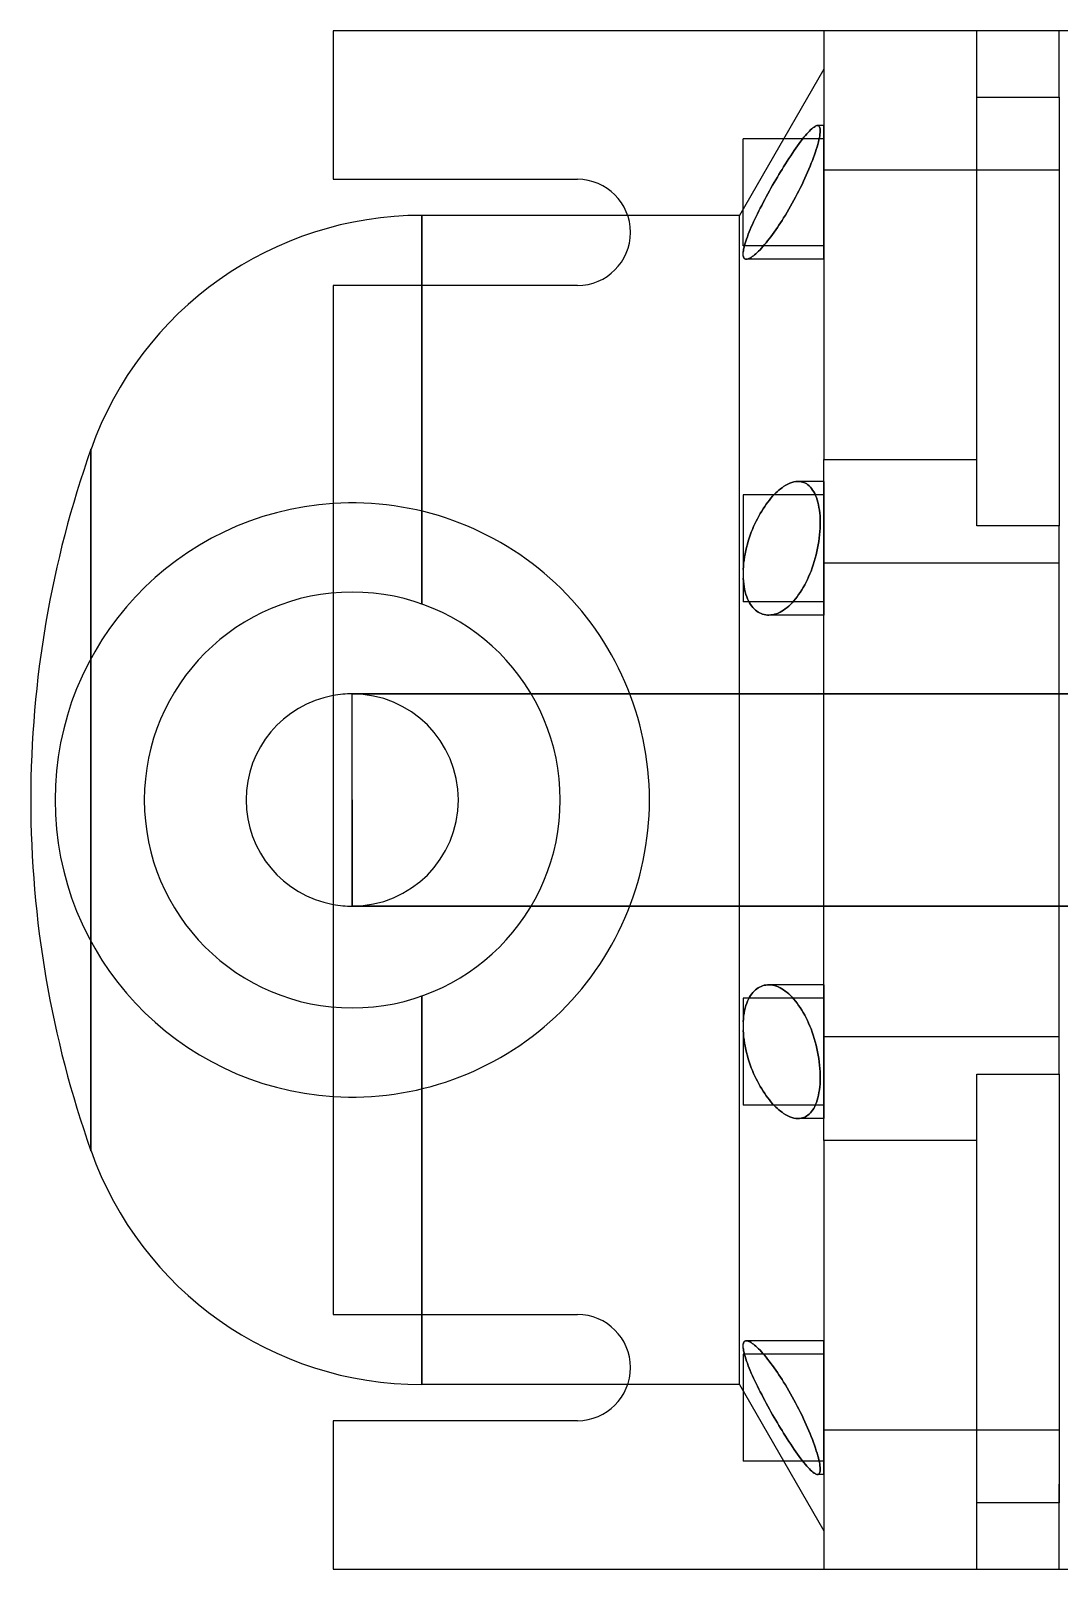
# Model space of a CAD drawing. Header units: millimetres. Extents: x -82 to 282, y -200 to 45.
# Drawn here: x -81.8 to 72.1, y -200 to 30.2 of the extents above; entities that cross this region are included whole.
import ezdxf

# ---------------------------------------------------------------- set-up
doc = ezdxf.new("R2010")
doc.units = ezdxf.units.MM
doc.layers.add('MAIN-1', color=7, linetype='Continuous')
doc.layers.add('MAIN-2', color=7, linetype='Continuous')

msp = doc.modelspace()

# ---------------------------------------------------------------- linework, layer by layer
at = {"layer": 'MAIN-1'}
for p, q in [((-36.51, 30.16), (-36.51, 7.94)), ((236.54, 30.16), (-36.51, 30.16)), ((-36.51, 7.94), (0, 7.94)), ((-23.27, 2.54), (-23.27, -7.94)), ((7.52, 2.54), (-23.27, 2.54)), ((-36.51, -7.94), (-36.51, -161.93)), ((0, -7.94), (-36.51, -7.94)), ((-72.75, -32.45), (-72.75, -63.75)), ((-72.75, -106.11), (-72.75, -137.41)), ((-36.51, -161.93), (0, -161.93)), ((-23.27, -161.93), (-23.27, -172.4)), ((7.52, -172.4), (-23.27, -172.4)), ((0, -177.8), (-36.51, -177.8)), ((-36.51, -177.8), (-36.51, -200.03)), ((-36.51, -200.03), (236.54, -200.03))]:
    msp.add_line(p, q, dxfattribs=at)
for centre, radius, start, end in [((0, 0), 7.94, 270, 90), ((-23.27, -49.94), 52.48, 90, 160.5288), ((75.69, -84.93), 157.45, 160.5288, 180), ((-33.67, -84.93), 44.45, 93.6654, 180), ((-33.67, -84.93), 15.88, 100.3115, 180), ((75.69, -84.93), 157.45, 180, 199.4712), ((-33.67, -84.93), 44.45, 180, 266.3346), ((-33.67, -84.93), 15.88, 180, 259.6885), ((-23.27, -119.92), 52.48, 199.4712, 270), ((0, -169.86), 7.94, 270, 90)]:
    msp.add_arc(centre, radius, start, end, dxfattribs=at)
at = {"layer": 'MAIN-2'}
for p, q in [((-36.51, 30.16), (-36.51, 30.16)), ((36.87, 30.16), (36.87, -33.97)), ((59.75, -33.97), (59.75, 30.16)), ((72.07, 20.21), (72.07, 30.16)), ((36.87, 24.41), (24.24, 2.54)), ((59.75, 20.21), (72.07, 20.21)), ((72.07, 20.21), (72.07, -43.93)), ((24.8, 2.92), (24.8, 13.98)), ((36.87, 13.98), (24.8, 13.98)), ((36.87, 13.98), (24.8, 13.98)), ((33.43, 13.63), (33.67, 13.93)), ((33.67, 13.93), (33.43, 13.63)), ((33.67, 13.93), (33.89, 14.22)), ((33.89, 14.22), (33.67, 13.93)), ((33.89, 14.22), (34.11, 14.48)), ((34.11, 14.48), (33.89, 14.22)), ((34.11, 14.48), (34.32, 14.73)), ((34.32, 14.73), (34.11, 14.48)), ((34.32, 14.73), (34.52, 14.95)), ((34.52, 14.95), (34.32, 14.73)), ((34.52, 14.95), (34.71, 15.15)), ((34.71, 15.15), (34.52, 14.95)), ((34.71, 15.15), (34.89, 15.34)), ((34.89, 15.34), (34.71, 15.15)), ((34.89, 15.34), (35.07, 15.5)), ((35.07, 15.5), (34.89, 15.34)), ((35.07, 15.5), (35.24, 15.64)), ((35.24, 15.64), (35.07, 15.5)), ((35.24, 15.64), (35.4, 15.76)), ((35.4, 15.76), (35.24, 15.64)), ((35.4, 15.76), (35.55, 15.86)), ((35.55, 15.86), (35.4, 15.76)), ((35.55, 15.86), (35.69, 15.93)), ((35.69, 15.93), (35.55, 15.86)), ((35.69, 15.93), (35.82, 15.97)), ((35.82, 15.97), (35.69, 15.93)), ((35.82, 15.97), (35.93, 15.98)), ((35.93, 15.98), (35.82, 15.97)), ((35.93, 15.98), (36.03, 15.97)), ((36.03, 15.97), (35.93, 15.98)), ((36.87, 15.98), (35.93, 15.98)), ((36.87, 15.98), (35.93, 15.98)), ((36.03, 15.97), (36.11, 15.93)), ((36.11, 15.93), (36.03, 15.97)), ((36.13, 13.85), (36.06, 13.52)), ((36.06, 13.52), (36.13, 13.85)), ((36.11, 15.93), (36.18, 15.86)), ((36.18, 15.86), (36.11, 15.93)), ((36.2, 14.16), (36.13, 13.85)), ((36.13, 13.85), (36.2, 14.16)), ((36.18, 15.86), (36.24, 15.77)), ((36.24, 15.77), (36.18, 15.86)), ((36.25, 14.44), (36.2, 14.16)), ((36.2, 14.16), (36.25, 14.44)), ((36.24, 15.77), (36.28, 15.65)), ((36.28, 15.65), (36.24, 15.77)), ((36.29, 14.71), (36.25, 14.44)), ((36.25, 14.44), (36.29, 14.71)), ((36.28, 15.65), (36.31, 15.51)), ((36.31, 15.51), (36.28, 15.65)), ((36.32, 14.94), (36.29, 14.71)), ((36.29, 14.71), (36.32, 14.94)), ((36.31, 15.51), (36.33, 15.35)), ((36.33, 15.35), (36.31, 15.51)), ((36.33, 15.16), (36.32, 14.94)), ((36.32, 14.94), (36.33, 15.16)), ((36.33, 15.35), (36.33, 15.16)), ((36.33, 15.16), (36.33, 15.35)), ((36.87, 2.16), (36.87, 15.98)), ((31.91, 11.47), (32.17, 11.86)), ((32.17, 11.86), (31.91, 11.47)), ((32.17, 11.86), (32.44, 12.25)), ((32.44, 12.25), (32.17, 11.86)), ((32.44, 12.25), (32.69, 12.61)), ((32.69, 12.61), (32.44, 12.25)), ((32.69, 12.61), (32.94, 12.97)), ((32.94, 12.97), (32.69, 12.61)), ((32.94, 12.97), (33.19, 13.31)), ((33.19, 13.31), (32.94, 12.97)), ((33.19, 13.31), (33.43, 13.63)), ((33.43, 13.63), (33.19, 13.31)), ((35.47, 11.62), (35.31, 11.19)), ((35.31, 11.19), (35.47, 11.62)), ((35.61, 12.03), (35.47, 11.62)), ((35.47, 11.62), (35.61, 12.03)), ((35.74, 12.42), (35.61, 12.03)), ((35.61, 12.03), (35.74, 12.42)), ((35.86, 12.81), (35.74, 12.42)), ((35.74, 12.42), (35.86, 12.81)), ((35.96, 13.17), (35.86, 12.81)), ((35.86, 12.81), (35.96, 13.17)), ((36.06, 13.52), (35.96, 13.17)), ((35.96, 13.17), (36.06, 13.52)), ((30.61, 9.43), (30.38, 9.05)), ((30.38, 9.05), (30.61, 9.43)), ((30.85, 9.81), (30.61, 9.43)), ((30.61, 9.43), (30.85, 9.81)), ((30.85, 9.81), (31.11, 10.23)), ((31.11, 10.23), (30.85, 9.81)), ((31.11, 10.23), (31.38, 10.65)), ((31.38, 10.65), (31.11, 10.23)), ((31.38, 10.65), (31.65, 11.06)), ((31.65, 11.06), (31.38, 10.65)), ((31.65, 11.06), (31.91, 11.47)), ((31.91, 11.47), (31.65, 11.06)), ((34.63, 9.45), (34.44, 9.01)), ((34.44, 9.01), (34.63, 9.45)), ((34.81, 9.89), (34.63, 9.45)), ((34.63, 9.45), (34.81, 9.89)), ((34.98, 10.33), (34.81, 9.89)), ((34.81, 9.89), (34.98, 10.33)), ((35.15, 10.76), (34.98, 10.33)), ((34.98, 10.33), (35.15, 10.76)), ((35.31, 11.19), (35.15, 10.76)), ((35.15, 10.76), (35.31, 11.19)), ((72.07, 9.33), (36.87, 9.33)), ((-36.51, 7.94), (-36.51, 7.94)), ((0, 7.94), (0, 7.94)), ((29.2, 7.04), (28.96, 6.62)), ((28.96, 6.62), (29.2, 7.04)), ((29.44, 7.46), (29.2, 7.04)), ((29.2, 7.04), (29.44, 7.46)), ((29.68, 7.87), (29.44, 7.46)), ((29.44, 7.46), (29.68, 7.87)), ((29.92, 8.27), (29.68, 7.87)), ((29.68, 7.87), (29.92, 8.27)), ((30.15, 8.66), (29.92, 8.27)), ((29.92, 8.27), (30.15, 8.66)), ((30.38, 9.05), (30.15, 8.66)), ((30.15, 8.66), (30.38, 9.05)), ((33.6, 7.18), (33.37, 6.7)), ((33.37, 6.7), (33.6, 7.18)), ((33.82, 7.64), (33.6, 7.18)), ((33.6, 7.18), (33.82, 7.64)), ((34.03, 8.11), (33.82, 7.64)), ((33.82, 7.64), (34.03, 8.11)), ((34.24, 8.56), (34.03, 8.11)), ((34.03, 8.11), (34.24, 8.56)), ((34.44, 9.01), (34.24, 8.56)), ((34.24, 8.56), (34.44, 9.01)), ((28.02, 4.9), (27.79, 4.47)), ((27.79, 4.47), (28.02, 4.9)), ((28.25, 5.33), (28.02, 4.9)), ((28.02, 4.9), (28.25, 5.33)), ((28.49, 5.77), (28.25, 5.33)), ((28.25, 5.33), (28.49, 5.77)), ((28.72, 6.2), (28.49, 5.77)), ((28.49, 5.77), (28.72, 6.2)), ((28.96, 6.62), (28.72, 6.2)), ((28.72, 6.2), (28.96, 6.62)), ((32.39, 4.82), (32.14, 4.36)), ((32.14, 4.36), (32.39, 4.82)), ((32.64, 5.29), (32.39, 4.82)), ((32.39, 4.82), (32.64, 5.29)), ((32.89, 5.76), (32.64, 5.29)), ((32.64, 5.29), (32.89, 5.76)), ((33.13, 6.23), (32.89, 5.76)), ((32.89, 5.76), (33.13, 6.23)), ((33.37, 6.7), (33.13, 6.23)), ((33.13, 6.23), (33.37, 6.7)), ((-23.27, -55.61), (-23.27, 2.54)), ((24.24, 2.54), (7.52, 2.54)), ((24.24, -84.93), (24.24, 2.54)), ((24.8, -2.02), (24.8, 2.92)), ((26.73, 2.37), (26.54, 1.97)), ((26.54, 1.97), (26.73, 2.37)), ((26.93, 2.78), (26.73, 2.37)), ((26.73, 2.37), (26.93, 2.78)), ((27.14, 3.2), (26.93, 2.78)), ((26.93, 2.78), (27.14, 3.2)), ((27.35, 3.62), (27.14, 3.2)), ((27.14, 3.2), (27.35, 3.62)), ((27.57, 4.04), (27.35, 3.62)), ((27.35, 3.62), (27.57, 4.04)), ((27.79, 4.47), (27.57, 4.04)), ((27.57, 4.04), (27.79, 4.47)), ((31.11, 2.58), (30.85, 2.16)), ((30.85, 2.16), (31.11, 2.58)), ((31.36, 3.01), (31.11, 2.58)), ((31.11, 2.58), (31.36, 3.01)), ((31.62, 3.45), (31.36, 3.01)), ((31.36, 3.01), (31.62, 3.45)), ((31.88, 3.9), (31.62, 3.45)), ((31.62, 3.45), (31.88, 3.9)), ((32.14, 4.36), (31.88, 3.9)), ((31.88, 3.9), (32.14, 4.36)), ((25.71, 0.07), (25.56, -0.29)), ((25.56, -0.29), (25.71, 0.07)), ((25.86, 0.45), (25.71, 0.07)), ((25.71, 0.07), (25.86, 0.45)), ((26.02, 0.82), (25.86, 0.45)), ((25.86, 0.45), (26.02, 0.82)), ((26.19, 1.2), (26.02, 0.82)), ((26.02, 0.82), (26.19, 1.2)), ((26.36, 1.58), (26.19, 1.2)), ((26.19, 1.2), (26.36, 1.58)), ((26.54, 1.97), (26.36, 1.58)), ((26.36, 1.58), (26.54, 1.97)), ((29.19, -0.32), (29.43, 0.02)), ((29.43, 0.02), (29.19, -0.32)), ((29.43, 0.02), (29.67, 0.36)), ((29.67, 0.36), (29.43, 0.02)), ((29.67, 0.36), (29.91, 0.71)), ((29.91, 0.71), (29.67, 0.36)), ((29.91, 0.71), (30.14, 1.06)), ((30.14, 1.06), (29.91, 0.71)), ((30.14, 1.06), (30.38, 1.41)), ((30.38, 1.41), (30.14, 1.06)), ((30.38, 1.41), (30.61, 1.78)), ((30.61, 1.78), (30.38, 1.41)), ((30.61, 1.78), (30.85, 2.16)), ((30.85, 2.16), (30.61, 1.78)), ((36.87, -4.02), (36.87, 2.16)), ((36.87, -2.02), (24.8, -2.02)), ((36.87, -2.02), (24.8, -2.02)), ((24.93, -2.23), (24.87, -2.49)), ((24.87, -2.49), (24.93, -2.23)), ((24.93, -2.23), (25, -1.94)), ((25, -1.95), (24.93, -2.23)), ((25.09, -1.64), (25, -1.95)), ((25, -1.94), (25.09, -1.64)), ((25.19, -1.33), (25.09, -1.64)), ((25.09, -1.64), (25.19, -1.33)), ((25.3, -1), (25.19, -1.33)), ((25.19, -1.33), (25.3, -1)), ((25.43, -0.65), (25.3, -1)), ((25.3, -1), (25.43, -0.65)), ((25.56, -0.29), (25.43, -0.65)), ((25.43, -0.65), (25.56, -0.29)), ((27.54, -2.36), (27.76, -2.11)), ((27.76, -2.11), (27.54, -2.36)), ((27.76, -2.11), (27.99, -1.84)), ((27.99, -1.84), (27.76, -2.11)), ((27.99, -1.84), (28.23, -1.56)), ((28.23, -1.56), (27.99, -1.84)), ((28.23, -1.56), (28.46, -1.27)), ((28.46, -1.27), (28.23, -1.56)), ((28.46, -1.27), (28.7, -0.96)), ((28.7, -0.96), (28.46, -1.27)), ((28.7, -0.96), (28.94, -0.65)), ((28.94, -0.65), (28.7, -0.96)), ((28.94, -0.65), (29.19, -0.32)), ((29.19, -0.32), (28.94, -0.65)), ((24.83, -2.73), (24.8, -2.96)), ((24.8, -2.95), (24.83, -2.73)), ((24.8, -3.51), (24.8, -2.96)), ((24.8, -3.51), (24.83, -3.66)), ((24.83, -3.66), (24.8, -3.51)), ((24.87, -2.49), (24.83, -2.73)), ((24.83, -2.73), (24.87, -2.49)), ((24.83, -3.66), (24.89, -3.79)), ((24.88, -3.79), (24.83, -3.66)), ((24.95, -3.89), (24.88, -3.79)), ((24.89, -3.79), (24.96, -3.89)), ((25.04, -3.96), (24.95, -3.89)), ((24.96, -3.89), (25.04, -3.96)), ((25.04, -3.96), (25.15, -4)), ((25.15, -4), (25.04, -3.96)), ((25.15, -4), (25.27, -4.02)), ((25.27, -4.02), (25.15, -4)), ((25.27, -4.02), (25.39, -4.01)), ((25.39, -4.01), (25.27, -4.02)), ((36.87, -4.02), (25.27, -4.02)), ((36.87, -4.02), (25.27, -4.02)), ((25.39, -4.01), (25.53, -3.97)), ((25.53, -3.97), (25.39, -4.01)), ((25.53, -3.97), (25.67, -3.91)), ((25.67, -3.91), (25.53, -3.97)), ((25.67, -3.91), (25.83, -3.84)), ((25.83, -3.84), (25.67, -3.91)), ((25.83, -3.84), (25.99, -3.74)), ((25.99, -3.74), (25.83, -3.84)), ((25.99, -3.74), (26.16, -3.63)), ((26.16, -3.63), (25.99, -3.74)), ((26.16, -3.63), (26.33, -3.5)), ((26.33, -3.5), (26.16, -3.63)), ((26.33, -3.5), (26.51, -3.36)), ((26.51, -3.36), (26.33, -3.5)), ((26.51, -3.36), (26.7, -3.19)), ((26.7, -3.19), (26.51, -3.36)), ((26.7, -3.19), (26.9, -3.01)), ((26.9, -3.01), (26.7, -3.19)), ((26.9, -3.01), (27.11, -2.81)), ((27.11, -2.81), (26.9, -3.01)), ((27.11, -2.81), (27.32, -2.59)), ((27.32, -2.59), (27.11, -2.81)), ((27.32, -2.59), (27.54, -2.36)), ((27.54, -2.36), (27.32, -2.59)), ((-36.51, -7.94), (-36.51, -7.94)), ((-23.27, -7.94), (-23.27, -55.61)), ((0, -7.94), (0, -7.94)), ((-72.75, -84.93), (-72.75, -32.45)), ((36.87, -33.97), (59.75, -33.97)), ((36.87, -49.47), (36.87, -33.97)), ((59.75, -43.93), (59.75, -33.97)), ((29.68, -38.99), (29.44, -39.24)), ((29.44, -39.24), (29.68, -38.99)), ((29.92, -38.77), (29.68, -38.99)), ((29.68, -38.99), (29.92, -38.77)), ((30.15, -38.56), (29.92, -38.77)), ((29.92, -38.77), (30.15, -38.56)), ((30.38, -38.37), (30.15, -38.56)), ((30.15, -38.56), (30.38, -38.37)), ((30.61, -38.2), (30.38, -38.37)), ((30.38, -38.37), (30.61, -38.2)), ((30.85, -38.03), (30.61, -38.2)), ((30.61, -38.2), (30.85, -38.03)), ((30.85, -38.03), (31.16, -37.84)), ((31.16, -37.84), (30.85, -38.03)), ((31.16, -37.84), (31.47, -37.68)), ((31.47, -37.68), (31.16, -37.84)), ((31.47, -37.68), (31.78, -37.54)), ((31.78, -37.54), (31.47, -37.68)), ((31.78, -37.54), (32.08, -37.42)), ((32.08, -37.42), (31.78, -37.54)), ((32.08, -37.42), (32.39, -37.34)), ((32.39, -37.34), (32.08, -37.42)), ((32.39, -37.34), (32.69, -37.29)), ((32.69, -37.29), (32.39, -37.34)), ((32.69, -37.29), (32.98, -37.27)), ((32.98, -37.27), (32.69, -37.29)), ((32.98, -37.27), (33.22, -37.28)), ((33.22, -37.28), (32.98, -37.27)), ((36.87, -37.27), (33.01, -37.27)), ((36.87, -37.27), (33.01, -37.27)), ((33.22, -37.28), (33.45, -37.31)), ((33.45, -37.31), (33.22, -37.28)), ((33.45, -37.31), (33.67, -37.37)), ((33.67, -37.37), (33.45, -37.31)), ((33.67, -37.37), (33.89, -37.44)), ((33.89, -37.44), (33.67, -37.37)), ((33.89, -37.44), (34.1, -37.53)), ((34.1, -37.53), (33.89, -37.44)), ((34.1, -37.53), (34.3, -37.65)), ((34.3, -37.65), (34.1, -37.53)), ((34.3, -37.65), (34.49, -37.78)), ((34.49, -37.78), (34.3, -37.65)), ((34.49, -37.78), (34.68, -37.94)), ((34.68, -37.94), (34.49, -37.78)), ((34.68, -37.94), (34.85, -38.12)), ((34.85, -38.12), (34.68, -37.94)), ((34.85, -38.12), (35.03, -38.32)), ((35.03, -38.32), (34.85, -38.12)), ((35.03, -38.32), (35.19, -38.55)), ((35.19, -38.55), (35.03, -38.32)), ((35.19, -38.55), (35.35, -38.8)), ((35.35, -38.8), (35.19, -38.55)), ((35.35, -38.8), (35.5, -39.07)), ((35.5, -39.07), (35.35, -38.8)), ((35.5, -39.07), (35.63, -39.37)), ((35.63, -39.37), (35.5, -39.07)), ((36.87, -37.27), (36.87, -56.51)), ((24.8, -39.27), (24.8, -54.67)), ((36.87, -39.27), (24.8, -39.27)), ((36.87, -39.27), (24.8, -39.27)), ((27.79, -41.35), (27.57, -41.71)), ((27.57, -41.71), (27.79, -41.35)), ((28.02, -41.01), (27.79, -41.35)), ((27.79, -41.35), (28.02, -41.01)), ((28.25, -40.67), (28.02, -41.01)), ((28.02, -41.01), (28.25, -40.67)), ((28.49, -40.36), (28.25, -40.67)), ((28.25, -40.67), (28.49, -40.36)), ((28.72, -40.05), (28.49, -40.36)), ((28.49, -40.36), (28.72, -40.05)), ((28.96, -39.77), (28.72, -40.05)), ((28.72, -40.05), (28.96, -39.77)), ((29.2, -39.49), (28.96, -39.77)), ((28.96, -39.77), (29.2, -39.49)), ((29.44, -39.24), (29.2, -39.49)), ((29.2, -39.49), (29.44, -39.24)), ((35.63, -39.37), (35.76, -39.68)), ((35.76, -39.68), (35.63, -39.37)), ((35.76, -39.68), (35.88, -40.02)), ((35.88, -40.02), (35.76, -39.68)), ((35.88, -40.02), (35.98, -40.38)), ((35.98, -40.38), (35.88, -40.02)), ((35.98, -40.38), (36.07, -40.76)), ((36.07, -40.76), (35.98, -40.38)), ((36.07, -40.76), (36.14, -41.16)), ((36.14, -41.16), (36.07, -40.76)), ((36.14, -41.16), (36.21, -41.57)), ((36.21, -41.57), (36.14, -41.16)), ((26.54, -43.63), (26.36, -44.03)), ((26.36, -44.03), (26.54, -43.63)), ((26.73, -43.23), (26.54, -43.63)), ((26.54, -43.63), (26.73, -43.23)), ((26.93, -42.84), (26.73, -43.23)), ((26.73, -43.23), (26.93, -42.84)), ((27.14, -42.45), (26.93, -42.84)), ((26.93, -42.84), (27.14, -42.45)), ((27.35, -42.08), (27.14, -42.45)), ((27.14, -42.45), (27.35, -42.08)), ((27.57, -41.71), (27.35, -42.08)), ((27.35, -42.08), (27.57, -41.71)), ((36.21, -41.57), (36.26, -41.99)), ((36.26, -41.99), (36.21, -41.57)), ((36.26, -41.99), (36.3, -42.43)), ((36.3, -42.43), (36.26, -41.99)), ((36.3, -42.43), (36.32, -42.87)), ((36.32, -42.87), (36.3, -42.43)), ((36.32, -42.87), (36.33, -43.32)), ((36.33, -43.32), (36.32, -42.87)), ((36.33, -43.32), (36.33, -43.79)), ((36.33, -43.79), (36.33, -43.32)), ((25.71, -45.75), (25.56, -46.21)), ((25.56, -46.21), (25.71, -45.75)), ((25.86, -45.3), (25.71, -45.75)), ((25.71, -45.75), (25.86, -45.3)), ((26.02, -44.86), (25.86, -45.3)), ((25.86, -45.3), (26.02, -44.86)), ((26.19, -44.44), (26.02, -44.86)), ((26.02, -44.86), (26.19, -44.44)), ((26.36, -44.03), (26.19, -44.44)), ((26.19, -44.44), (26.36, -44.03)), ((36.18, -45.74), (36.11, -46.24)), ((36.11, -46.24), (36.18, -45.74)), ((36.24, -45.24), (36.18, -45.74)), ((36.18, -45.74), (36.24, -45.24)), ((36.28, -44.74), (36.24, -45.24)), ((36.24, -45.24), (36.28, -44.74)), ((36.31, -44.26), (36.28, -44.74)), ((36.28, -44.74), (36.31, -44.26)), ((36.33, -43.79), (36.31, -44.26)), ((36.31, -44.26), (36.33, -43.79)), ((72.07, -43.93), (59.75, -43.93)), ((72.07, -49.47), (72.07, -43.93)), ((25.09, -48.09), (25, -48.57)), ((25, -48.57), (25.09, -48.09)), ((25.19, -47.62), (25.09, -48.09)), ((25.09, -48.09), (25.19, -47.62)), ((25.3, -47.14), (25.19, -47.62)), ((25.19, -47.62), (25.3, -47.14)), ((25.43, -46.67), (25.3, -47.14)), ((25.3, -47.14), (25.43, -46.67)), ((25.56, -46.21), (25.43, -46.67)), ((25.43, -46.67), (25.56, -46.21)), ((35.7, -48.27), (35.57, -48.77)), ((35.57, -48.77), (35.7, -48.27)), ((35.82, -47.77), (35.7, -48.27)), ((35.7, -48.27), (35.82, -47.77)), ((35.93, -47.26), (35.82, -47.77)), ((35.82, -47.77), (35.93, -47.26)), ((36.03, -46.75), (35.93, -47.26)), ((35.93, -47.26), (36.03, -46.75)), ((36.11, -46.24), (36.03, -46.75)), ((36.03, -46.75), (36.11, -46.24)), ((24.83, -49.97), (24.8, -50.42)), ((24.8, -50.42), (24.83, -49.97)), ((24.87, -49.51), (24.83, -49.97)), ((24.83, -49.97), (24.87, -49.51)), ((24.93, -49.04), (24.87, -49.51)), ((24.87, -49.51), (24.93, -49.04)), ((25, -48.57), (24.93, -49.04)), ((24.93, -49.04), (25, -48.57)), ((35.11, -50.21), (34.95, -50.67)), ((34.95, -50.67), (35.11, -50.21)), ((35.28, -49.74), (35.11, -50.21)), ((35.11, -50.21), (35.28, -49.74)), ((35.43, -49.26), (35.28, -49.74)), ((35.28, -49.74), (35.43, -49.26)), ((35.57, -48.77), (35.43, -49.26)), ((35.43, -49.26), (35.57, -48.77)), ((36.87, -84.93), (36.87, -49.47)), ((36.87, -49.47), (72.07, -49.47)), ((72.07, -84.93), (72.07, -49.47)), ((24.8, -51.76), (24.83, -52.19)), ((24.83, -52.19), (24.8, -51.76)), ((24.83, -52.19), (24.88, -52.61)), ((24.87, -52.61), (24.83, -52.19)), ((24.94, -53.02), (24.87, -52.61)), ((24.88, -52.61), (24.94, -53.02)), ((34, -52.74), (33.79, -53.13)), ((33.79, -53.13), (34, -52.74)), ((34.21, -52.35), (34, -52.74)), ((34, -52.74), (34.21, -52.35)), ((34.4, -51.95), (34.21, -52.35)), ((34.21, -52.35), (34.4, -51.95)), ((34.59, -51.53), (34.4, -51.95)), ((34.4, -51.95), (34.59, -51.53)), ((34.77, -51.11), (34.59, -51.53)), ((34.59, -51.53), (34.77, -51.11)), ((34.95, -50.67), (34.77, -51.11)), ((34.77, -51.11), (34.95, -50.67)), ((24.8, -54.67), (24.8, -55.27)), ((24.94, -53.02), (25.01, -53.41)), ((25.01, -53.42), (24.94, -53.02)), ((25.01, -53.41), (25.1, -53.8)), ((25.1, -53.8), (25.01, -53.42)), ((25.1, -53.8), (25.21, -54.16)), ((25.21, -54.16), (25.1, -53.8)), ((25.21, -54.16), (25.33, -54.51)), ((25.33, -54.51), (25.21, -54.16)), ((25.33, -54.51), (25.46, -54.83)), ((25.46, -54.83), (25.33, -54.51)), ((25.46, -54.83), (25.6, -55.14)), ((25.6, -55.14), (25.46, -54.83)), ((25.6, -55.14), (25.75, -55.42)), ((25.75, -55.42), (25.6, -55.14)), ((32.37, -55.14), (32.12, -55.42)), ((32.12, -55.42), (32.37, -55.14)), ((32.62, -54.85), (32.37, -55.14)), ((32.37, -55.14), (32.62, -54.85)), ((32.87, -54.53), (32.62, -54.85)), ((32.62, -54.85), (32.87, -54.53)), ((33.1, -54.2), (32.87, -54.53)), ((32.87, -54.53), (33.1, -54.2)), ((33.34, -53.86), (33.1, -54.2)), ((33.1, -54.2), (33.34, -53.86)), ((33.57, -53.5), (33.34, -53.86)), ((33.34, -53.86), (33.57, -53.5)), ((33.79, -53.13), (33.57, -53.5)), ((33.57, -53.5), (33.79, -53.13)), ((36.87, -55.27), (24.8, -55.27)), ((36.87, -55.27), (24.8, -55.27)), ((25.75, -55.42), (25.92, -55.68)), ((25.92, -55.68), (25.75, -55.42)), ((25.92, -55.68), (26.09, -55.92)), ((26.09, -55.92), (25.92, -55.68)), ((26.09, -55.92), (26.26, -56.14)), ((26.26, -56.14), (26.09, -55.92)), ((26.26, -56.14), (26.44, -56.34)), ((26.44, -56.34), (26.26, -56.14)), ((26.44, -56.34), (26.63, -56.51)), ((26.63, -56.51), (26.44, -56.34)), ((26.63, -56.51), (26.83, -56.67)), ((26.83, -56.67), (26.63, -56.51)), ((26.83, -56.67), (27.04, -56.82)), ((27.04, -56.82), (26.83, -56.67)), ((27.04, -56.82), (27.25, -56.94)), ((27.25, -56.94), (27.04, -56.82)), ((27.25, -56.94), (27.48, -57.05)), ((27.48, -57.05), (27.25, -56.94)), ((27.48, -57.05), (27.71, -57.13)), ((27.71, -57.13), (27.48, -57.05)), ((27.71, -57.13), (27.94, -57.2)), ((27.94, -57.2), (27.71, -57.13)), ((27.94, -57.2), (28.18, -57.24)), ((28.18, -57.24), (27.94, -57.2)), ((28.18, -57.24), (28.42, -57.27)), ((28.42, -57.27), (28.18, -57.24)), ((28.42, -57.27), (28.66, -57.27)), ((28.66, -57.27), (28.42, -57.27)), ((36.87, -57.27), (28.61, -57.27)), ((36.87, -57.27), (28.61, -57.27)), ((28.66, -57.27), (28.94, -57.25)), ((28.94, -57.25), (28.66, -57.27)), ((28.94, -57.25), (29.22, -57.21)), ((29.22, -57.21), (28.94, -57.25)), ((29.22, -57.21), (29.49, -57.15)), ((29.49, -57.15), (29.22, -57.21)), ((29.49, -57.15), (29.77, -57.06)), ((29.77, -57.06), (29.49, -57.15)), ((29.77, -57.06), (30.04, -56.96)), ((30.04, -56.96), (29.77, -57.06)), ((30.04, -56.96), (30.31, -56.83)), ((30.31, -56.83), (30.04, -56.96)), ((30.31, -56.83), (30.58, -56.68)), ((30.58, -56.68), (30.31, -56.83)), ((30.58, -56.68), (30.85, -56.51)), ((30.85, -56.51), (30.58, -56.68)), ((31.1, -56.33), (30.85, -56.51)), ((30.85, -56.51), (31.1, -56.33)), ((31.36, -56.13), (31.1, -56.33)), ((31.1, -56.33), (31.36, -56.13)), ((31.61, -55.91), (31.36, -56.13)), ((31.36, -56.13), (31.61, -55.91)), ((31.87, -55.67), (31.61, -55.91)), ((31.61, -55.91), (31.87, -55.67)), ((32.12, -55.42), (31.87, -55.67)), ((31.87, -55.67), (32.12, -55.42)), ((36.87, -56.51), (36.87, -57.27)), ((-72.75, -63.75), (-72.75, -84.93)), ((-33.67, -84.93), (-33.67, -69.06)), ((-33.67, -84.93), (-33.67, -69.06)), ((84.14, -69.06), (-33.67, -69.06)), ((-33.67, -69.06), (84.14, -69.06)), ((-72.75, -84.93), (-72.75, -106.11)), ((-72.75, -137.41), (-72.75, -84.93)), ((-33.67, -84.93), (-33.67, -100.81)), ((-33.67, -100.81), (-33.67, -84.93)), ((24.24, -172.4), (24.24, -84.93)), ((36.87, -120.39), (36.87, -84.93)), ((72.07, -120.39), (72.07, -84.93)), ((-33.67, -100.81), (233.7, -100.81)), ((233.7, -100.81), (-33.67, -100.81)), ((27.71, -112.73), (27.48, -112.82)), ((27.48, -112.82), (27.71, -112.73)), ((27.94, -112.66), (27.71, -112.73)), ((27.71, -112.73), (27.94, -112.66)), ((28.18, -112.62), (27.94, -112.66)), ((27.94, -112.66), (28.18, -112.62)), ((28.42, -112.59), (28.18, -112.62)), ((28.18, -112.62), (28.42, -112.59)), ((28.66, -112.59), (28.42, -112.59)), ((28.42, -112.59), (28.66, -112.59)), ((36.87, -112.59), (28.61, -112.59)), ((36.87, -112.59), (28.61, -112.59)), ((28.94, -112.61), (28.66, -112.59)), ((28.66, -112.59), (28.94, -112.61)), ((29.22, -112.65), (28.94, -112.61)), ((28.94, -112.61), (29.22, -112.65)), ((29.49, -112.71), (29.22, -112.65)), ((29.22, -112.65), (29.49, -112.71)), ((29.77, -112.8), (29.49, -112.71)), ((29.49, -112.71), (29.77, -112.8)), ((36.87, -112.59), (36.87, -113.35)), ((-23.27, -114.26), (-23.27, -161.93)), ((-23.27, -172.4), (-23.27, -114.26)), ((24.8, -114.59), (24.8, -115.2)), ((36.87, -114.59), (24.8, -114.59)), ((36.87, -114.59), (24.8, -114.59)), ((25.46, -115.03), (25.33, -115.35)), ((25.33, -115.35), (25.46, -115.03)), ((25.6, -114.72), (25.46, -115.03)), ((25.46, -115.03), (25.6, -114.72)), ((25.75, -114.44), (25.6, -114.72)), ((25.6, -114.72), (25.75, -114.44)), ((25.92, -114.18), (25.75, -114.44)), ((25.75, -114.44), (25.92, -114.18)), ((26.09, -113.94), (25.92, -114.18)), ((25.92, -114.18), (26.09, -113.94)), ((26.26, -113.72), (26.09, -113.94)), ((26.09, -113.94), (26.26, -113.72)), ((26.44, -113.53), (26.26, -113.72)), ((26.26, -113.72), (26.44, -113.53)), ((26.63, -113.35), (26.44, -113.53)), ((26.44, -113.53), (26.63, -113.35)), ((26.83, -113.19), (26.63, -113.35)), ((26.63, -113.35), (26.83, -113.19)), ((27.04, -113.05), (26.83, -113.19)), ((26.83, -113.19), (27.04, -113.05)), ((27.25, -112.92), (27.04, -113.05)), ((27.04, -113.05), (27.25, -112.92)), ((27.48, -112.82), (27.25, -112.92)), ((27.25, -112.92), (27.48, -112.82)), ((30.04, -112.91), (29.77, -112.8)), ((29.77, -112.8), (30.04, -112.91)), ((30.31, -113.03), (30.04, -112.91)), ((30.04, -112.91), (30.31, -113.03)), ((30.58, -113.18), (30.31, -113.03)), ((30.31, -113.03), (30.58, -113.18)), ((30.85, -113.35), (30.58, -113.18)), ((30.58, -113.18), (30.85, -113.35)), ((31.1, -113.53), (30.85, -113.35)), ((30.85, -113.35), (31.1, -113.53)), ((31.36, -113.73), (31.1, -113.53)), ((31.1, -113.53), (31.36, -113.73)), ((31.61, -113.95), (31.36, -113.73)), ((31.36, -113.73), (31.61, -113.95)), ((31.87, -114.19), (31.61, -113.95)), ((31.61, -113.95), (31.87, -114.19)), ((32.12, -114.45), (31.87, -114.19)), ((31.87, -114.19), (32.12, -114.45)), ((32.37, -114.72), (32.12, -114.45)), ((32.12, -114.45), (32.37, -114.72)), ((32.62, -115.02), (32.37, -114.72)), ((32.37, -114.72), (32.62, -115.02)), ((32.87, -115.33), (32.62, -115.02)), ((32.62, -115.02), (32.87, -115.33)), ((36.87, -113.35), (36.87, -132.59)), ((24.8, -115.2), (24.8, -130.59)), ((24.87, -117.25), (24.83, -117.67)), ((24.83, -117.68), (24.88, -117.26)), ((24.94, -116.84), (24.87, -117.25)), ((24.88, -117.26), (24.94, -116.84)), ((25.01, -116.45), (24.94, -116.84)), ((24.94, -116.84), (25.01, -116.45)), ((25.1, -116.07), (25.01, -116.45)), ((25.01, -116.45), (25.1, -116.07)), ((25.21, -115.7), (25.1, -116.07)), ((25.1, -116.07), (25.21, -115.7)), ((25.33, -115.35), (25.21, -115.7)), ((25.21, -115.7), (25.33, -115.35)), ((33.1, -115.66), (32.87, -115.33)), ((32.87, -115.33), (33.1, -115.66)), ((33.34, -116), (33.1, -115.66)), ((33.1, -115.66), (33.34, -116)), ((33.57, -116.36), (33.34, -116)), ((33.34, -116), (33.57, -116.36)), ((33.79, -116.73), (33.57, -116.36)), ((33.57, -116.36), (33.79, -116.73)), ((34, -117.12), (33.79, -116.73)), ((33.79, -116.73), (34, -117.12)), ((34.21, -117.51), (34, -117.12)), ((34, -117.12), (34.21, -117.51)), ((24.83, -117.67), (24.8, -118.1)), ((24.8, -118.1), (24.83, -117.68)), ((24.8, -119.44), (24.83, -119.89)), ((24.83, -119.89), (24.8, -119.44)), ((34.4, -117.92), (34.21, -117.51)), ((34.21, -117.51), (34.4, -117.92)), ((34.59, -118.33), (34.4, -117.92)), ((34.4, -117.92), (34.59, -118.33)), ((34.77, -118.75), (34.59, -118.33)), ((34.59, -118.33), (34.77, -118.75)), ((34.95, -119.19), (34.77, -118.75)), ((34.77, -118.75), (34.95, -119.19)), ((35.11, -119.65), (34.95, -119.19)), ((34.95, -119.19), (35.11, -119.65)), ((35.28, -120.12), (35.11, -119.65)), ((35.11, -119.65), (35.28, -120.12)), ((24.83, -119.89), (24.87, -120.35)), ((24.87, -120.35), (24.83, -119.89)), ((24.87, -120.35), (24.93, -120.82)), ((24.93, -120.82), (24.87, -120.35)), ((24.93, -120.82), (25, -121.29)), ((25, -121.29), (24.93, -120.82)), ((25, -121.29), (25.09, -121.77)), ((25.09, -121.77), (25, -121.29)), ((25.09, -121.77), (25.19, -122.25)), ((25.19, -122.25), (25.09, -121.77)), ((35.43, -120.6), (35.28, -120.12)), ((35.28, -120.12), (35.43, -120.6)), ((35.57, -121.09), (35.43, -120.6)), ((35.43, -120.6), (35.57, -121.09)), ((35.7, -121.59), (35.57, -121.09)), ((35.57, -121.09), (35.7, -121.59)), ((35.82, -122.09), (35.7, -121.59)), ((35.7, -121.59), (35.82, -122.09)), ((72.07, -120.39), (36.87, -120.39)), ((36.87, -135.89), (36.87, -120.39)), ((72.07, -125.94), (72.07, -120.39)), ((25.19, -122.25), (25.3, -122.72)), ((25.3, -122.72), (25.19, -122.25)), ((25.3, -122.72), (25.43, -123.19)), ((25.43, -123.19), (25.3, -122.72)), ((25.43, -123.19), (25.56, -123.66)), ((25.56, -123.66), (25.43, -123.19)), ((25.56, -123.66), (25.71, -124.11)), ((25.71, -124.11), (25.56, -123.66)), ((25.71, -124.11), (25.86, -124.56)), ((25.86, -124.56), (25.71, -124.11)), ((35.93, -122.6), (35.82, -122.09)), ((35.82, -122.09), (35.93, -122.6)), ((36.03, -123.11), (35.93, -122.6)), ((35.93, -122.6), (36.03, -123.11)), ((36.11, -123.62), (36.03, -123.11)), ((36.03, -123.11), (36.11, -123.62)), ((36.18, -124.12), (36.11, -123.62)), ((36.11, -123.62), (36.18, -124.12)), ((36.24, -124.63), (36.18, -124.12)), ((36.18, -124.12), (36.24, -124.63)), ((25.86, -124.56), (26.02, -125)), ((26.02, -125), (25.86, -124.56)), ((26.02, -125), (26.19, -125.42)), ((26.19, -125.42), (26.02, -125)), ((26.19, -125.42), (26.36, -125.83)), ((26.36, -125.83), (26.19, -125.42)), ((26.36, -125.83), (26.54, -126.23)), ((26.54, -126.23), (26.36, -125.83)), ((26.54, -126.23), (26.73, -126.63)), ((26.73, -126.63), (26.54, -126.23)), ((36.28, -125.12), (36.24, -124.63)), ((36.24, -124.63), (36.28, -125.12)), ((36.31, -125.6), (36.28, -125.12)), ((36.28, -125.12), (36.31, -125.6)), ((36.33, -126.08), (36.31, -125.6)), ((36.31, -125.6), (36.33, -126.08)), ((36.32, -126.99), (36.33, -126.54)), ((36.33, -126.54), (36.32, -126.99)), ((36.33, -126.54), (36.33, -126.08)), ((36.33, -126.08), (36.33, -126.54)), ((59.75, -135.89), (59.75, -125.94)), ((59.75, -125.94), (72.07, -125.94)), ((72.07, -125.94), (72.07, -190.07)), ((26.73, -126.63), (26.93, -127.02)), ((26.93, -127.02), (26.73, -126.63)), ((26.93, -127.02), (27.14, -127.41)), ((27.14, -127.41), (26.93, -127.02)), ((27.14, -127.41), (27.35, -127.79)), ((27.35, -127.79), (27.14, -127.41)), ((27.35, -127.79), (27.57, -128.15)), ((27.57, -128.15), (27.35, -127.79)), ((27.57, -128.15), (27.79, -128.51)), ((27.79, -128.51), (27.57, -128.15)), ((27.79, -128.51), (28.02, -128.86)), ((28.02, -128.86), (27.79, -128.51)), ((28.02, -128.86), (28.25, -129.19)), ((28.25, -129.19), (28.02, -128.86)), ((36.07, -129.1), (36.14, -128.71)), ((36.14, -128.71), (36.07, -129.1)), ((36.14, -128.71), (36.21, -128.29)), ((36.21, -128.29), (36.14, -128.71)), ((36.21, -128.29), (36.26, -127.87)), ((36.26, -127.87), (36.21, -128.29)), ((36.26, -127.87), (36.3, -127.43)), ((36.3, -127.43), (36.26, -127.87)), ((36.3, -127.43), (36.32, -126.99)), ((36.32, -126.99), (36.3, -127.43)), ((36.87, -130.59), (24.8, -130.59)), ((36.87, -130.59), (24.8, -130.59)), ((28.25, -129.19), (28.49, -129.51)), ((28.49, -129.51), (28.25, -129.19)), ((28.49, -129.51), (28.72, -129.81)), ((28.72, -129.81), (28.49, -129.51)), ((28.72, -129.81), (28.96, -130.1)), ((28.96, -130.1), (28.72, -129.81)), ((28.96, -130.1), (29.2, -130.37)), ((29.2, -130.37), (28.96, -130.1)), ((29.2, -130.37), (29.44, -130.63)), ((29.44, -130.63), (29.2, -130.37)), ((29.44, -130.63), (29.68, -130.87)), ((29.68, -130.87), (29.44, -130.63)), ((29.68, -130.87), (29.92, -131.09)), ((29.92, -131.09), (29.68, -130.87)), ((29.92, -131.09), (30.15, -131.3)), ((30.15, -131.3), (29.92, -131.09)), ((35.19, -131.32), (35.35, -131.07)), ((35.35, -131.07), (35.19, -131.32)), ((35.35, -131.07), (35.5, -130.79)), ((35.5, -130.79), (35.35, -131.07)), ((35.5, -130.79), (35.63, -130.5)), ((35.63, -130.5), (35.5, -130.79)), ((35.63, -130.5), (35.76, -130.18)), ((35.76, -130.18), (35.63, -130.5)), ((35.76, -130.18), (35.88, -129.84)), ((35.88, -129.84), (35.76, -130.18)), ((35.88, -129.84), (35.98, -129.48)), ((35.98, -129.48), (35.88, -129.84)), ((35.98, -129.48), (36.07, -129.1)), ((36.07, -129.1), (35.98, -129.48)), ((30.15, -131.3), (30.38, -131.49)), ((30.38, -131.49), (30.15, -131.3)), ((30.38, -131.49), (30.61, -131.66)), ((30.61, -131.66), (30.38, -131.49)), ((30.61, -131.66), (30.85, -131.83)), ((30.85, -131.83), (30.61, -131.66)), ((30.85, -131.83), (31.16, -132.02)), ((31.16, -132.02), (30.85, -131.83)), ((31.16, -132.02), (31.47, -132.19)), ((31.47, -132.19), (31.16, -132.02)), ((31.47, -132.19), (31.78, -132.33)), ((31.78, -132.33), (31.47, -132.19)), ((31.78, -132.33), (32.08, -132.44)), ((32.08, -132.44), (31.78, -132.33)), ((32.08, -132.44), (32.39, -132.52)), ((32.39, -132.52), (32.08, -132.44)), ((32.39, -132.52), (32.69, -132.57)), ((32.69, -132.57), (32.39, -132.52)), ((32.69, -132.57), (32.98, -132.59)), ((32.98, -132.59), (32.69, -132.57)), ((32.98, -132.59), (33.22, -132.58)), ((33.22, -132.58), (32.98, -132.59)), ((36.87, -132.59), (33.01, -132.59)), ((36.87, -132.59), (33.01, -132.59)), ((33.22, -132.58), (33.45, -132.55)), ((33.45, -132.55), (33.22, -132.58)), ((33.45, -132.55), (33.67, -132.5)), ((33.67, -132.5), (33.45, -132.55)), ((33.67, -132.5), (33.89, -132.42)), ((33.89, -132.42), (33.67, -132.5)), ((33.89, -132.42), (34.1, -132.33)), ((34.1, -132.33), (33.89, -132.42)), ((34.1, -132.33), (34.3, -132.21)), ((34.3, -132.21), (34.1, -132.33)), ((34.3, -132.21), (34.49, -132.08)), ((34.49, -132.08), (34.3, -132.21)), ((34.49, -132.08), (34.68, -131.92)), ((34.68, -131.92), (34.49, -132.08)), ((34.68, -131.92), (34.85, -131.75)), ((34.85, -131.75), (34.68, -131.92)), ((34.85, -131.75), (35.03, -131.54)), ((35.03, -131.54), (34.85, -131.75)), ((35.03, -131.54), (35.19, -131.32)), ((35.19, -131.32), (35.03, -131.54)), ((59.75, -135.89), (36.87, -135.89)), ((36.87, -135.89), (36.87, -200.03)), ((59.75, -200.03), (59.75, -135.89)), ((-36.51, -161.93), (-36.51, -161.93)), ((0, -161.93), (0, -161.93)), ((24.83, -166.2), (24.8, -166.35)), ((24.8, -166.35), (24.83, -166.2)), ((24.8, -166.91), (24.8, -166.35)), ((24.8, -166.91), (24.83, -167.13)), ((24.83, -167.13), (24.8, -166.91)), ((24.8, -167.84), (24.8, -172.78)), ((36.87, -167.84), (24.8, -167.84)), ((36.87, -167.84), (24.8, -167.84)), ((24.88, -166.07), (24.83, -166.2)), ((24.83, -166.2), (24.89, -166.07)), ((24.83, -167.13), (24.87, -167.37)), ((24.87, -167.37), (24.83, -167.13)), ((24.87, -167.37), (24.93, -167.64)), ((24.93, -167.63), (24.87, -167.37)), ((24.95, -165.97), (24.88, -166.07)), ((24.89, -166.07), (24.96, -165.97)), ((25, -167.92), (24.93, -167.63)), ((24.93, -167.64), (25, -167.92)), ((25.04, -165.9), (24.95, -165.97)), ((24.96, -165.97), (25.04, -165.9)), ((25, -167.92), (25.09, -168.22)), ((25.09, -168.22), (25, -167.92)), ((25.15, -165.86), (25.04, -165.9)), ((25.04, -165.9), (25.15, -165.86)), ((25.27, -165.84), (25.15, -165.86)), ((25.15, -165.86), (25.27, -165.84)), ((25.39, -165.86), (25.27, -165.84)), ((25.27, -165.84), (25.39, -165.86)), ((36.87, -165.84), (25.27, -165.84)), ((36.87, -165.84), (25.27, -165.84)), ((25.53, -165.89), (25.39, -165.86)), ((25.39, -165.86), (25.53, -165.89)), ((25.67, -165.95), (25.53, -165.89)), ((25.53, -165.89), (25.67, -165.95)), ((25.83, -166.02), (25.67, -165.95)), ((25.67, -165.95), (25.83, -166.02)), ((25.99, -166.12), (25.83, -166.02)), ((25.83, -166.02), (25.99, -166.12)), ((26.16, -166.23), (25.99, -166.12)), ((25.99, -166.12), (26.16, -166.23)), ((26.33, -166.36), (26.16, -166.23)), ((26.16, -166.23), (26.33, -166.36)), ((26.51, -166.5), (26.33, -166.36)), ((26.33, -166.36), (26.51, -166.5)), ((26.7, -166.67), (26.51, -166.5)), ((26.51, -166.5), (26.7, -166.67)), ((26.9, -166.85), (26.7, -166.67)), ((26.7, -166.67), (26.9, -166.85)), ((27.11, -167.05), (26.9, -166.85)), ((26.9, -166.85), (27.11, -167.05)), ((27.32, -167.27), (27.11, -167.05)), ((27.11, -167.05), (27.32, -167.27)), ((27.54, -167.5), (27.32, -167.27)), ((27.32, -167.27), (27.54, -167.5)), ((27.76, -167.75), (27.54, -167.5)), ((27.54, -167.5), (27.76, -167.75)), ((27.99, -168.02), (27.76, -167.75)), ((27.76, -167.75), (27.99, -168.02)), ((28.23, -168.3), (27.99, -168.02)), ((27.99, -168.02), (28.23, -168.3)), ((36.87, -172.02), (36.87, -165.84)), ((25.09, -168.22), (25.19, -168.53)), ((25.19, -168.53), (25.09, -168.22)), ((25.19, -168.53), (25.3, -168.87)), ((25.3, -168.87), (25.19, -168.53)), ((25.3, -168.87), (25.43, -169.21)), ((25.43, -169.21), (25.3, -168.87)), ((25.43, -169.21), (25.56, -169.57)), ((25.56, -169.57), (25.43, -169.21)), ((25.56, -169.57), (25.71, -169.94)), ((25.71, -169.94), (25.56, -169.57)), ((25.71, -169.94), (25.86, -170.31)), ((25.86, -170.31), (25.71, -169.94)), ((25.86, -170.31), (26.02, -170.69)), ((26.02, -170.69), (25.86, -170.31)), ((28.46, -168.59), (28.23, -168.3)), ((28.23, -168.3), (28.46, -168.59)), ((28.7, -168.9), (28.46, -168.59)), ((28.46, -168.59), (28.7, -168.9)), ((28.94, -169.22), (28.7, -168.9)), ((28.7, -168.9), (28.94, -169.22)), ((29.19, -169.54), (28.94, -169.22)), ((28.94, -169.22), (29.19, -169.54)), ((29.43, -169.88), (29.19, -169.54)), ((29.19, -169.54), (29.43, -169.88)), ((29.67, -170.22), (29.43, -169.88)), ((29.43, -169.88), (29.67, -170.22)), ((29.91, -170.57), (29.67, -170.22)), ((29.67, -170.22), (29.91, -170.57)), ((24.24, -172.4), (7.52, -172.4)), ((24.24, -172.4), (36.87, -194.27)), ((26.02, -170.69), (26.19, -171.07)), ((26.19, -171.07), (26.02, -170.69)), ((26.19, -171.07), (26.36, -171.45)), ((26.36, -171.45), (26.19, -171.07)), ((26.36, -171.45), (26.54, -171.84)), ((26.54, -171.84), (26.36, -171.45)), ((26.54, -171.84), (26.73, -172.24)), ((26.73, -172.24), (26.54, -171.84)), ((26.73, -172.24), (26.93, -172.64)), ((26.93, -172.64), (26.73, -172.24)), ((30.14, -170.92), (29.91, -170.57)), ((29.91, -170.57), (30.14, -170.92)), ((30.38, -171.27), (30.14, -170.92)), ((30.14, -170.92), (30.38, -171.27)), ((30.61, -171.64), (30.38, -171.27)), ((30.38, -171.27), (30.61, -171.64)), ((30.85, -172.02), (30.61, -171.64)), ((30.61, -171.64), (30.85, -172.02)), ((31.11, -172.44), (30.85, -172.02)), ((30.85, -172.02), (31.11, -172.44)), ((31.36, -172.87), (31.11, -172.44)), ((31.11, -172.44), (31.36, -172.87)), ((36.87, -185.85), (36.87, -172.02)), ((24.8, -172.78), (24.8, -183.85)), ((26.93, -172.64), (27.14, -173.06)), ((27.14, -173.06), (26.93, -172.64)), ((27.14, -173.06), (27.35, -173.48)), ((27.35, -173.48), (27.14, -173.06)), ((27.35, -173.48), (27.57, -173.9)), ((27.57, -173.9), (27.35, -173.48)), ((27.57, -173.9), (27.79, -174.33)), ((27.79, -174.33), (27.57, -173.9)), ((27.79, -174.33), (28.02, -174.77)), ((28.02, -174.77), (27.79, -174.33)), ((28.02, -174.77), (28.25, -175.2)), ((28.25, -175.2), (28.02, -174.77)), ((31.62, -173.31), (31.36, -172.87)), ((31.36, -172.87), (31.62, -173.31)), ((31.88, -173.76), (31.62, -173.31)), ((31.62, -173.31), (31.88, -173.76)), ((32.14, -174.22), (31.88, -173.76)), ((31.88, -173.76), (32.14, -174.22)), ((32.39, -174.68), (32.14, -174.22)), ((32.14, -174.22), (32.39, -174.68)), ((32.64, -175.15), (32.39, -174.68)), ((32.39, -174.68), (32.64, -175.15)), ((28.25, -175.2), (28.49, -175.63)), ((28.49, -175.63), (28.25, -175.2)), ((28.49, -175.63), (28.72, -176.06)), ((28.72, -176.06), (28.49, -175.63)), ((28.72, -176.06), (28.96, -176.49)), ((28.96, -176.49), (28.72, -176.06)), ((28.96, -176.49), (29.2, -176.91)), ((29.2, -176.91), (28.96, -176.49)), ((29.2, -176.91), (29.44, -177.32)), ((29.44, -177.32), (29.2, -176.91)), ((32.89, -175.62), (32.64, -175.15)), ((32.64, -175.15), (32.89, -175.62)), ((33.13, -176.09), (32.89, -175.62)), ((32.89, -175.62), (33.13, -176.09)), ((33.37, -176.57), (33.13, -176.09)), ((33.13, -176.09), (33.37, -176.57)), ((33.6, -177.04), (33.37, -176.57)), ((33.37, -176.57), (33.6, -177.04)), ((33.82, -177.51), (33.6, -177.04)), ((33.6, -177.04), (33.82, -177.51)), ((-36.51, -177.8), (-36.51, -177.8)), ((0, -177.8), (0, -177.8)), ((29.44, -177.32), (29.68, -177.73)), ((29.68, -177.73), (29.44, -177.32)), ((29.68, -177.73), (29.92, -178.14)), ((29.92, -178.14), (29.68, -177.73)), ((29.92, -178.14), (30.15, -178.53)), ((30.15, -178.53), (29.92, -178.14)), ((30.15, -178.53), (30.38, -178.91)), ((30.38, -178.91), (30.15, -178.53)), ((30.38, -178.91), (30.61, -179.29)), ((30.61, -179.29), (30.38, -178.91)), ((30.61, -179.29), (30.85, -179.67)), ((30.85, -179.67), (30.61, -179.29)), ((34.03, -177.97), (33.82, -177.51)), ((33.82, -177.51), (34.03, -177.97)), ((34.24, -178.43), (34.03, -177.97)), ((34.03, -177.97), (34.24, -178.43)), ((34.44, -178.88), (34.24, -178.43)), ((34.24, -178.43), (34.44, -178.88)), ((34.63, -179.32), (34.44, -178.88)), ((34.44, -178.88), (34.63, -179.32)), ((34.81, -179.75), (34.63, -179.32)), ((34.63, -179.32), (34.81, -179.75)), ((36.87, -179.19), (72.07, -179.19)), ((30.85, -179.67), (31.11, -180.1)), ((31.11, -180.1), (30.85, -179.67)), ((31.11, -180.1), (31.38, -180.51)), ((31.38, -180.51), (31.11, -180.1)), ((31.38, -180.51), (31.65, -180.93)), ((31.65, -180.93), (31.38, -180.51)), ((31.65, -180.93), (31.91, -181.33)), ((31.91, -181.33), (31.65, -180.93)), ((31.91, -181.33), (32.17, -181.73)), ((32.17, -181.73), (31.91, -181.33)), ((32.17, -181.73), (32.44, -182.11)), ((32.44, -182.11), (32.17, -181.73)), ((34.98, -180.19), (34.81, -179.75)), ((34.81, -179.75), (34.98, -180.19)), ((35.15, -180.63), (34.98, -180.19)), ((34.98, -180.19), (35.15, -180.63)), ((35.31, -181.06), (35.15, -180.63)), ((35.15, -180.63), (35.31, -181.06)), ((35.47, -181.48), (35.31, -181.06)), ((35.31, -181.06), (35.47, -181.48)), ((35.61, -181.89), (35.47, -181.48)), ((35.47, -181.48), (35.61, -181.89)), ((36.87, -183.85), (24.8, -183.85)), ((36.87, -183.85), (24.8, -183.85)), ((32.44, -182.11), (32.69, -182.48)), ((32.69, -182.48), (32.44, -182.11)), ((32.69, -182.48), (32.94, -182.83)), ((32.94, -182.83), (32.69, -182.48)), ((32.94, -182.83), (33.19, -183.17)), ((33.19, -183.17), (32.94, -182.83)), ((33.19, -183.17), (33.43, -183.49)), ((33.43, -183.49), (33.19, -183.17)), ((33.43, -183.49), (33.67, -183.8)), ((33.67, -183.8), (33.43, -183.49)), ((33.67, -183.8), (33.89, -184.08)), ((33.89, -184.08), (33.67, -183.8)), ((33.89, -184.08), (34.11, -184.35)), ((34.11, -184.35), (33.89, -184.08)), ((35.74, -182.29), (35.61, -181.89)), ((35.61, -181.89), (35.74, -182.29)), ((35.86, -182.67), (35.74, -182.29)), ((35.74, -182.29), (35.86, -182.67)), ((35.96, -183.04), (35.86, -182.67)), ((35.86, -182.67), (35.96, -183.04)), ((36.06, -183.38), (35.96, -183.04)), ((35.96, -183.04), (36.06, -183.38)), ((36.13, -183.71), (36.06, -183.38)), ((36.06, -183.38), (36.13, -183.71)), ((36.2, -184.02), (36.13, -183.71)), ((36.13, -183.71), (36.2, -184.02)), ((36.25, -184.31), (36.2, -184.02)), ((36.2, -184.02), (36.25, -184.31)), ((34.11, -184.35), (34.32, -184.59)), ((34.32, -184.59), (34.11, -184.35)), ((34.32, -184.59), (34.52, -184.82)), ((34.52, -184.82), (34.32, -184.59)), ((34.52, -184.82), (34.71, -185.02)), ((34.71, -185.02), (34.52, -184.82)), ((34.71, -185.02), (34.89, -185.2)), ((34.89, -185.2), (34.71, -185.02)), ((34.89, -185.2), (35.07, -185.36)), ((35.07, -185.36), (34.89, -185.2)), ((35.07, -185.36), (35.24, -185.51)), ((35.24, -185.51), (35.07, -185.36)), ((35.24, -185.51), (35.4, -185.63)), ((35.4, -185.63), (35.24, -185.51)), ((35.4, -185.63), (35.55, -185.72)), ((35.55, -185.72), (35.4, -185.63)), ((35.55, -185.72), (35.69, -185.79)), ((35.69, -185.79), (35.55, -185.72)), ((35.69, -185.79), (35.82, -185.83)), ((35.82, -185.83), (35.69, -185.79)), ((35.82, -185.83), (35.93, -185.85)), ((35.93, -185.85), (35.82, -185.83)), ((35.93, -185.85), (36.03, -185.83)), ((36.03, -185.83), (35.93, -185.85)), ((36.87, -185.85), (35.93, -185.85)), ((36.87, -185.85), (35.93, -185.85)), ((36.03, -185.83), (36.11, -185.79)), ((36.11, -185.79), (36.03, -185.83)), ((36.11, -185.79), (36.18, -185.72)), ((36.18, -185.72), (36.11, -185.79)), ((36.18, -185.72), (36.24, -185.63)), ((36.24, -185.63), (36.18, -185.72)), ((36.24, -185.63), (36.28, -185.51)), ((36.28, -185.51), (36.24, -185.63)), ((36.29, -184.57), (36.25, -184.31)), ((36.25, -184.31), (36.29, -184.57)), ((36.28, -185.51), (36.31, -185.37)), ((36.31, -185.37), (36.28, -185.51)), ((36.32, -184.81), (36.29, -184.57)), ((36.29, -184.57), (36.32, -184.81)), ((36.31, -185.37), (36.33, -185.21)), ((36.33, -185.21), (36.31, -185.37)), ((36.33, -185.02), (36.32, -184.81)), ((36.32, -184.81), (36.33, -185.02)), ((36.33, -185.21), (36.33, -185.02)), ((36.33, -185.02), (36.33, -185.21)), ((72.07, -200.03), (72.07, -187.29)), ((72.07, -190.07), (59.75, -190.07)), ((72.07, -195.42), (72.07, -195.42)), ((-36.51, -200.03), (-36.51, -200.03))]:
    msp.add_line(p, q, dxfattribs=at)
for radius, start, end in [(44.45, 0, 93.6654), (31.11, 0, 180), (15.88, 90, 100.3115), (31.11, 180, 0), (44.45, 266.3346, 0), (15.88, 259.6885, 270)]:
    msp.add_arc((-33.67, -84.93), radius, start, end, dxfattribs=at)
for start_param, end_param in [(0, 1.570796), (-1.570796, 0)]:
    msp.add_ellipse((-33.67, -84.93), major_axis=(15.88, 0), ratio=1, start_param=start_param, end_param=end_param, dxfattribs=at)

doc.saveas('drawing.dxf')
